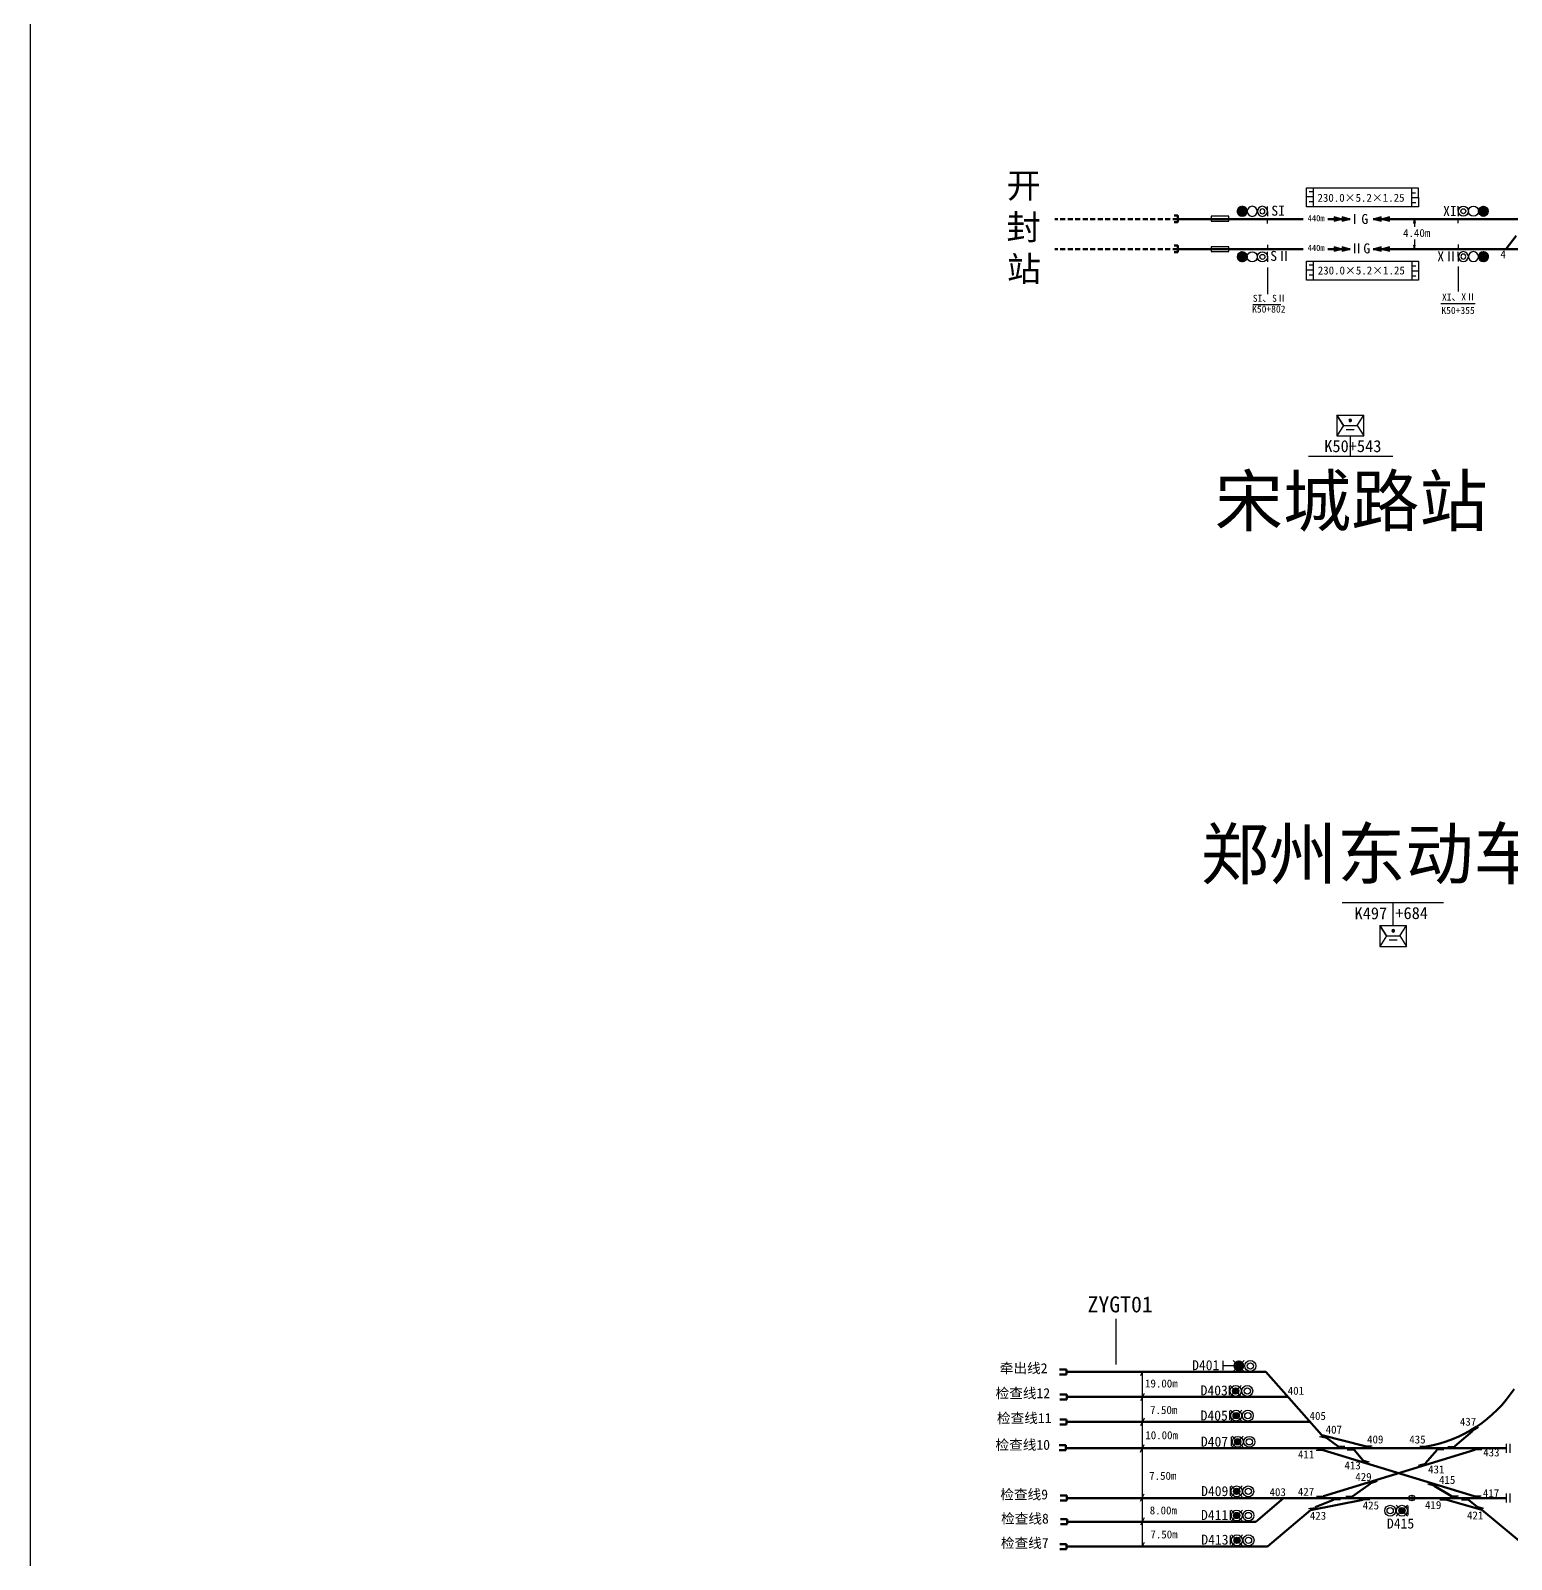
# Model space of a CAD drawing. Header units: millimetres. Extents: x -17381 to -15684, y 1883 to 2345.
# Drawn here: x -17380.6 to -17232.5, y 2014.8 to 2167.7 of the extents above; entities that cross this region are included whole.
import ezdxf
from ezdxf.enums import TextEntityAlignment as Align

# ---------------------------------------------------------------- set-up
doc = ezdxf.new("R2010")
doc.units = ezdxf.units.MM
doc.linetypes.add('DASHED', pattern=[0.75, 0.5, -0.25])
for name, color, linetype in [('1', 1, 'Continuous'), ('D0', 7, 'Continuous'), ('信号机名称', 7, 'Continuous'), ('公里标', 7, 'Continuous'), ('应答器', 7, 'Continuous'), ('标注', 7, 'Continuous'), ('站台', 7, 'Continuous'), ('道岔号', 7, 'Continuous')]:
    doc.layers.add(name, color=color, linetype=linetype)
doc.styles.get("Standard").update_dxf_attribs({"font": ''})
doc.styles.add('宋体', font='')
doc.styles.get('Standard').set_extended_font_data('SimSun')
doc.styles.get('宋体').set_extended_font_data('SimSun')

# ---------------------------------------------------------------- blocks, each defined once
blk = doc.blocks.new('BD')
at = {"layer": '1', "color": 7}
for radius in [1.5, 0.75]:
    blk.add_circle((0, 0), radius, dxfattribs=at)
blk = doc.blocks.new('*X90')
at = {"color": 0}
for p, q in [((-1.5, 0.06), (0.7, 1.33)), ((-1.5, -0.06), (0.8, 1.27)), ((-1.49, 0.18), (0.59, 1.38)), ((-1.49, -0.17), (0.89, 1.21)), ((-1.47, 0.31), (0.47, 1.43)), ((-1.47, -0.27), (0.97, 1.14)), ((-1.45, -0.38), (1.05, 1.07)), ((-1.43, 0.44), (0.33, 1.46)), ((-1.42, -0.48), (1.12, 0.99)), ((-1.39, -0.57), (1.19, 0.92)), ((-1.38, 0.59), (0.18, 1.49)), ((-1.35, -0.66), (1.25, 0.83)), ((-1.3, 0.75), (0, 1.5)), ((-1.3, -0.75), (1.3, 0.75)), ((-1.25, -0.83), (1.35, 0.66)), ((-1.19, -0.92), (1.39, 0.57)), ((-1.17, 0.94), (-0.23, 1.48)), ((-1.12, -0.99), (1.42, 0.48)), ((-1.05, -1.07), (1.45, 0.38)), ((-0.97, -1.14), (1.47, 0.27)), ((-0.89, -1.21), (1.49, 0.17)), ((-0.8, -1.27), (1.5, 0.06)), ((-0.7, -1.33), (1.5, -0.06)), ((-0.59, -1.38), (1.49, -0.18)), ((-0.47, -1.43), (1.47, -0.31)), ((-0.33, -1.46), (1.43, -0.44)), ((-0.18, -1.49), (1.38, -0.59)), ((0, -1.5), (1.3, -0.75)), ((0.23, -1.48), (1.17, -0.94))]:
    blk.add_line(p, q, dxfattribs=at)
blk = doc.blocks.new('KZ_C')
at = {"layer": '1', "color": 7}
for p, q in [((0, -0.84), (0, 0.84)), ((0.02, 3.97), (0.02, 5.92)), ((0.02, 3.97), (0.02, 2.02)), ((0.02, 3.97), (0.02, 2.02))]:
    blk.add_line(p, q, dxfattribs=at)
at = {"layer": '1', "color": 3}
blk.add_circle((6.09, 3.97), 2, dxfattribs=at)
at = {"layer": '1', "color": 1}
blk.add_circle((10.09, 3.97), 1.95, dxfattribs=at)
at = {"layer": '1', "color": 7, "xscale": 1.33333333333303, "yscale": 1.33333333333303, "zscale": 1.33333333333303, "rotation": 180}
blk.add_blockref('BD', (2.06, 3.97), dxfattribs=at)
at = {"layer": '1', "xscale": 1.333300000000236, "yscale": 1.333300000000236, "zscale": 1.333300000000236}
blk.add_blockref('*X90', (10.12, 3.97), dxfattribs=at)
blk = doc.blocks.new('DC')
at = {"layer": '1', "color": 1}
for p, q in [((-1, 1), (-1, 0)), ((-1, 1), (2, 1)), ((-1, 0.87), (2, 0.87)), ((-1, 0.75), (2, 0.75)), ((-1, 0.62), (2, 0.62)), ((-1, 0.5), (2, 0.5)), ((-1, 0.37), (2, 0.37)), ((-1, 0.25), (2, 0.25)), ((-1, 0.12), (2, 0.12)), ((-1, 0), (2, 0)), ((2, 0), (2, 1))]:
    blk.add_line(p, q, dxfattribs=at)
blk = doc.blocks.new('DC3')
at = {"layer": '1'}
blk.add_line((-1.4, 0.7), (1.4, 0.7), dxfattribs=at)
at = {"layer": '1', "xscale": 0.7, "yscale": 0.7, "zscale": 0.7}
blk.add_blockref('DC', (0, 0), dxfattribs=at)
blk = doc.blocks.new('qxjyj')
at = {"layer": '1', "color": 1}
blk.add_line((0, 1.6), (0, -1.6), dxfattribs=at)
blk.add_circle((-0.01, 0), 1.6, dxfattribs=at)

msp = doc.modelspace()

# ---------------------------------------------------------------- hatches: boundary and pattern name
for points in [[(-17250.28, 2148.61), (-17249.47, 2148.83), (-17250.28, 2149.05)], [(-17249.47, 2148.61), (-17248.66, 2148.83), (-17249.47, 2149.05)], [(-17245.56, 2149.05), (-17246.36, 2148.83), (-17245.56, 2148.61)], [(-17244.75, 2149.05), (-17245.56, 2148.83), (-17244.75, 2148.61)], [(-17250.28, 2145.61), (-17249.47, 2145.83), (-17250.28, 2146.05)], [(-17249.47, 2145.61), (-17248.66, 2145.83), (-17249.47, 2146.05)], [(-17245.56, 2146.05), (-17246.36, 2145.83), (-17245.56, 2145.61)], [(-17244.75, 2146.05), (-17245.56, 2145.83), (-17244.75, 2145.61)]]:
    msp.add_hatch(color=7).paths.add_polyline_path(points)
at = {"lineweight": -3}
for color, points in [(0, [(-17242.25, 2148.83), (-17242.32, 2148.43), (-17242.17, 2148.43)]), (0, [(-17242.25, 2145.83), (-17242.32, 2146.23), (-17242.17, 2146.23)]), (1, [(-17259.25, 2034.16, 1), (-17260.35, 2034.16, 1)])]:
    msp.add_hatch(color=color, dxfattribs=at).paths.add_polyline_path(points)
h = msp.add_hatch(color=5, dxfattribs=at)
h.paths.add_polyline_path([(-17259.9, 2031.88), (-17260.12, 2031.66), (-17260.34, 2031.88, -0.414214)])
h.paths.add_polyline_path([(-17260.12, 2031.66), (-17259.9, 2031.88, -0.198912), (-17259.81, 2031.66, -0.198912), (-17259.9, 2031.44)])
h.paths.add_polyline_path([(-17260.12, 2031.66), (-17259.9, 2031.44, -0.414214), (-17260.34, 2031.44)])
h.paths.add_polyline_path([(-17260.34, 2031.88), (-17260.12, 2031.66), (-17260.34, 2031.44, -0.198912), (-17260.43, 2031.66, -0.198912)])
h = msp.add_hatch(color=5, dxfattribs=at)
h.paths.add_polyline_path([(-17259.84, 2029.41), (-17260.07, 2029.19), (-17260.29, 2029.41, -0.414214)])
h.paths.add_polyline_path([(-17260.07, 2029.19), (-17259.84, 2029.41, -0.198912), (-17259.75, 2029.19, -0.198912), (-17259.84, 2028.97)])
h.paths.add_polyline_path([(-17260.07, 2029.19), (-17259.84, 2028.97, -0.414214), (-17260.29, 2028.97)])
h.paths.add_polyline_path([(-17260.29, 2029.41), (-17260.07, 2029.19), (-17260.29, 2028.97, -0.198912), (-17260.38, 2029.19, -0.198912)])
h = msp.add_hatch(color=5, dxfattribs=at)
h.paths.add_polyline_path([(-17259.69, 2026.79), (-17259.91, 2026.57), (-17260.13, 2026.79, -0.414214)])
h.paths.add_polyline_path([(-17259.91, 2026.57), (-17259.69, 2026.79, -0.198912), (-17259.6, 2026.57, -0.198912), (-17259.69, 2026.35)])
h.paths.add_polyline_path([(-17259.91, 2026.57), (-17259.69, 2026.35, -0.414214), (-17260.13, 2026.35)])
h.paths.add_polyline_path([(-17260.13, 2026.79), (-17259.91, 2026.57), (-17260.13, 2026.35, -0.198912), (-17260.22, 2026.57, -0.198912)])
h = msp.add_hatch(color=5, dxfattribs=at)
h.paths.add_polyline_path([(-17259.8, 2021.83), (-17260.02, 2021.61), (-17260.24, 2021.83, -0.414214)])
h.paths.add_polyline_path([(-17260.02, 2021.61), (-17259.8, 2021.83, -0.198912), (-17259.71, 2021.61, -0.198912), (-17259.8, 2021.39)])
h.paths.add_polyline_path([(-17260.02, 2021.61), (-17259.8, 2021.39, -0.414214), (-17260.24, 2021.39)])
h.paths.add_polyline_path([(-17260.24, 2021.83), (-17260.02, 2021.61), (-17260.24, 2021.39, -0.198912), (-17260.33, 2021.61, -0.198912)])
h = msp.add_hatch(color=5, dxfattribs=at)
h.paths.add_polyline_path([(-17259.79, 2019.42), (-17260.01, 2019.2), (-17260.23, 2019.42, -0.414214)])
h.paths.add_polyline_path([(-17260.01, 2019.2), (-17259.79, 2019.42, -0.198912), (-17259.69, 2019.2, -0.198912), (-17259.79, 2018.98)])
h.paths.add_polyline_path([(-17260.01, 2019.2), (-17259.79, 2018.98, -0.414214), (-17260.23, 2018.98)])
h.paths.add_polyline_path([(-17260.23, 2019.42), (-17260.01, 2019.2), (-17260.23, 2018.98, -0.198912), (-17260.32, 2019.2, -0.198912)])
h = msp.add_hatch(color=5, dxfattribs=at)
h.paths.add_polyline_path([(-17243.73, 2019.9), (-17243.5, 2019.68), (-17243.28, 2019.9, 0.414214)])
h.paths.add_polyline_path([(-17243.5, 2019.68), (-17243.73, 2019.9, 0.198912), (-17243.82, 2019.68, 0.198912), (-17243.73, 2019.46)])
h.paths.add_polyline_path([(-17243.5, 2019.68), (-17243.73, 2019.46, 0.414214), (-17243.28, 2019.46)])
h.paths.add_polyline_path([(-17243.28, 2019.9), (-17243.5, 2019.68), (-17243.28, 2019.46, 0.198912), (-17243.19, 2019.68, 0.198912)])
h = msp.add_hatch(color=5, dxfattribs=at)
h.paths.add_polyline_path([(-17259.77, 2016.94), (-17259.99, 2016.72), (-17260.22, 2016.94, -0.414214)])
h.paths.add_polyline_path([(-17259.99, 2016.72), (-17259.77, 2016.94, -0.198912), (-17259.68, 2016.72, -0.198912), (-17259.77, 2016.5)])
h.paths.add_polyline_path([(-17259.99, 2016.72), (-17259.77, 2016.5, -0.414214), (-17260.22, 2016.5)])
h.paths.add_polyline_path([(-17260.22, 2016.94), (-17259.99, 2016.72), (-17260.22, 2016.5, -0.198912), (-17260.31, 2016.72, -0.198912)])
at = {"layer": '应答器'}
for points in [[(-17250.28, 2148.61), (-17249.47, 2148.83), (-17250.28, 2149.05)], [(-17249.47, 2148.61), (-17248.66, 2148.83), (-17249.47, 2149.05)], [(-17245.56, 2149.05), (-17246.36, 2148.83), (-17245.56, 2148.61)], [(-17244.75, 2149.05), (-17245.56, 2148.83), (-17244.75, 2148.61)], [(-17250.28, 2145.61), (-17249.47, 2145.83), (-17250.28, 2146.05)], [(-17249.47, 2145.61), (-17248.66, 2145.83), (-17249.47, 2146.05)], [(-17245.56, 2146.05), (-17246.36, 2145.83), (-17245.56, 2145.61)], [(-17244.75, 2146.05), (-17245.56, 2145.83), (-17244.75, 2145.61)]]:
    msp.add_hatch(color=7, dxfattribs=at).paths.add_polyline_path(points)
at = {"layer": '标注'}
h = msp.add_hatch(color=0, dxfattribs=at)
edge = h.paths.add_edge_path()
edge.add_ellipse((-17248.66, 2128.7), major_axis=(-0.134, 0), ratio=0.974917, start_angle=0, end_angle=180)
edge.add_ellipse((-17248.66, 2128.7), major_axis=(-0.134, 0), ratio=0.974917, start_angle=180, end_angle=360)
h = msp.add_hatch(color=0, dxfattribs=at)
edge = h.paths.add_edge_path()
edge.add_ellipse((-17244.37, 2077.67), major_axis=(-0.134, 0), ratio=0.974917, start_angle=0, end_angle=180)
edge.add_ellipse((-17244.37, 2077.67), major_axis=(-0.134, 0), ratio=0.974917, start_angle=180, end_angle=360)

# ---------------------------------------------------------------- linework, layer by layer
at = {"color": 0, "linetype": 'DASHED', "lineweight": 70}
for p, q in [((-17265.91, 2148.83), (-17278.19, 2148.83)), ((-17265.91, 2145.83), (-17278.19, 2145.83))]:
    msp.add_line(p, q, dxfattribs=at)
at = {"color": 5, "lineweight": 100}
for p, q in [((-17265.91, 2148.83), (-17253.38, 2148.83)), ((-17250.9, 2148.83), (-17248.66, 2148.83)), ((-17246.36, 2148.83), (-17218.94, 2148.83))]:
    msp.add_line(p, q, dxfattribs=at)
at = {"color": 0, "lineweight": -3}
for p, q in [((-17242.32, 2148.43), (-17242.25, 2148.83)), ((-17242.25, 2148.83), (-17242.32, 2148.43)), ((-17242.32, 2148.43), (-17242.17, 2148.43)), ((-17242.25, 2148.83), (-17242.17, 2148.43)), ((-17242.32, 2146.23), (-17242.25, 2145.83)), ((-17242.25, 2145.83), (-17242.32, 2146.23)), ((-17242.32, 2146.23), (-17242.17, 2146.23)), ((-17242.25, 2145.83), (-17242.17, 2146.23)), ((-17256.94, 2143.98), (-17256.94, 2141.31)), ((-17237.87, 2144.08), (-17237.87, 2141.59)), ((-17258.41, 2140.29), (-17255.61, 2140.29)), ((-17239.6, 2140.37), (-17236.18, 2140.37)), ((-17250, 2129.23), (-17250, 2127.14)), ((-17250, 2129.23), (-17247.32, 2129.23)), ((-17249.33, 2128.18), (-17250, 2129.23)), ((-17249.33, 2128.18), (-17250, 2127.14)), ((-17249.33, 2128.18), (-17247.98, 2128.18)), ((-17247.98, 2128.18), (-17247.32, 2129.23)), ((-17247.98, 2128.18), (-17247.32, 2127.14)), ((-17247.32, 2127.14), (-17247.32, 2129.23)), ((-17250, 2127.14), (-17247.32, 2127.14)), ((-17249.06, 2127.79), (-17248.26, 2127.79)), ((-17252.84, 2125.13), (-17244.39, 2125.13)), ((-17245.72, 2078.2), (-17245.72, 2076.1)), ((-17245.72, 2078.2), (-17243.03, 2078.2)), ((-17245.05, 2077.15), (-17245.72, 2078.2)), ((-17243.7, 2077.15), (-17243.03, 2078.2)), ((-17243.03, 2076.1), (-17243.03, 2078.2)), ((-17245.05, 2077.15), (-17245.72, 2076.1)), ((-17245.72, 2076.1), (-17243.03, 2076.1)), ((-17245.05, 2077.15), (-17243.7, 2077.15)), ((-17244.78, 2076.75), (-17243.97, 2076.75)), ((-17243.7, 2077.15), (-17243.03, 2076.1))]:
    msp.add_line(p, q, dxfattribs=at)
at = {"color": 1, "lineweight": 100}
for p, q in [((-17265.91, 2145.83), (-17253.38, 2145.83)), ((-17250.9, 2145.83), (-17248.66, 2145.83)), ((-17246.36, 2145.83), (-17218.94, 2145.83))]:
    msp.add_line(p, q, dxfattribs=at)
at = {"color": 7}
for p, q in [((-17249.46, 2080.5), (-17239.34, 2080.5)), ((-17244.37, 2078.2), (-17244.37, 2080.5))]:
    msp.add_line(p, q, dxfattribs=at)
at = {"color": 124, "lineweight": -3}
for p, q in [((-17272.1, 2038.88), (-17272.1, 2034.31)), ((-17259.82, 2034.16), (-17259.82, 2034.16)), ((-17259.82, 2034.16), (-17259.82, 2034.16)), ((-17260.12, 2031.66), (-17260.12, 2031.66)), ((-17260.12, 2031.66), (-17260.12, 2031.66)), ((-17260.07, 2029.19), (-17260.07, 2029.19)), ((-17260.07, 2029.19), (-17260.07, 2029.19)), ((-17259.91, 2026.57), (-17259.91, 2026.57)), ((-17259.91, 2026.57), (-17259.91, 2026.57)), ((-17260.02, 2021.61), (-17260.02, 2021.61)), ((-17260.02, 2021.61), (-17260.02, 2021.61)), ((-17243.5, 2019.68), (-17243.5, 2019.68)), ((-17243.5, 2019.68), (-17243.5, 2019.68)), ((-17260.01, 2019.2), (-17260.01, 2019.2)), ((-17260.01, 2019.2), (-17260.01, 2019.2)), ((-17259.99, 2016.72), (-17259.99, 2016.72)), ((-17259.99, 2016.72), (-17259.99, 2016.72))]:
    msp.add_line(p, q, dxfattribs=at)
at = {"lineweight": -3}
for p, q in [((-17261.36, 2033.73), (-17261.36, 2034.65)), ((-17259.26, 2033.61), (-17260.37, 2034.71)), ((-17260.37, 2033.61), (-17259.26, 2034.71)), ((-17269.45, 2033.55), (-17269.45, 2016.11)), ((-17260.36, 2034.18), (-17261.36, 2034.18)), ((-17260.74, 2031.23), (-17260.74, 2032.15)), ((-17259.57, 2031.11), (-17260.67, 2032.21)), ((-17259.57, 2032.21), (-17260.67, 2031.11)), ((-17260.69, 2028.75), (-17260.69, 2029.68)), ((-17259.51, 2028.64), (-17260.62, 2029.74)), ((-17259.51, 2029.74), (-17260.62, 2028.64)), ((-17260.53, 2026.14), (-17260.53, 2027.06)), ((-17259.36, 2027.12), (-17260.46, 2026.02)), ((-17233.07, 2026.37), (-17233.07, 2025.47)), ((-17232.67, 2025.47), (-17232.67, 2026.37)), ((-17260.64, 2021.18), (-17260.64, 2022.1)), ((-17259.47, 2021.06), (-17260.57, 2022.16)), ((-17259.47, 2022.16), (-17260.57, 2021.06)), ((-17233.07, 2021.39), (-17233.07, 2020.49)), ((-17232.67, 2020.49), (-17232.67, 2021.39)), ((-17260.63, 2018.77), (-17260.63, 2019.69)), ((-17259.45, 2018.65), (-17260.56, 2019.75)), ((-17259.45, 2019.75), (-17260.56, 2018.65)), ((-17244.06, 2019.13), (-17242.95, 2020.23)), ((-17244.06, 2020.23), (-17242.95, 2019.13)), ((-17242.88, 2019.25), (-17242.88, 2020.17)), ((-17260.62, 2016.29), (-17260.62, 2017.21)), ((-17259.44, 2016.17), (-17260.55, 2017.27)), ((-17259.44, 2017.27), (-17260.55, 2016.17))]:
    msp.add_line(p, q, dxfattribs=at)
at = {"color": 124, "lineweight": 60}
for p, q in [((-17277.04, 2033.8), (-17277.72, 2033.8)), ((-17277.04, 2033.29), (-17277.72, 2033.29)), ((-17277.04, 2033.29), (-17277.04, 2033.8)), ((-17277.04, 2033.55), (-17257.1, 2033.55)), ((-17251.51, 2027.24), (-17257.1, 2033.55)), ((-17277, 2031.31), (-17277.68, 2031.31)), ((-17277, 2030.8), (-17277.68, 2030.8)), ((-17277, 2030.8), (-17277, 2031.31)), ((-17277, 2031.05), (-17254.89, 2031.05)), ((-17277.03, 2028.8), (-17277.71, 2028.8)), ((-17277.03, 2028.3), (-17277.03, 2028.8)), ((-17277.03, 2028.55), (-17252.67, 2028.55)), ((-17277.03, 2028.3), (-17277.71, 2028.3)), ((-17251.51, 2027.24), (-17247.18, 2026.13)), ((-17251.04, 2026.95), (-17249.9, 2026.12)), ((-17238.19, 2026.12), (-17236.43, 2027.62)), ((-17277.09, 2026.23), (-17277.77, 2026.23)), ((-17277.09, 2025.73), (-17277.77, 2025.73)), ((-17277.09, 2025.73), (-17277.09, 2026.23)), ((-17233.07, 2025.94), (-17277.09, 2025.94)), ((-17236.28, 2021.14), (-17251.36, 2025.75)), ((-17236.21, 2025.76), (-17251.35, 2021.14)), ((-17248.27, 2025.76), (-17247.41, 2024.73)), ((-17240, 2025.75), (-17241.15, 2024.44)), ((-17248.39, 2021.14), (-17246.66, 2022.38)), ((-17276.98, 2021.21), (-17277.65, 2021.21)), ((-17276.98, 2020.7), (-17276.98, 2021.21)), ((-17276.98, 2020.95), (-17233.07, 2020.95)), ((-17258.09, 2018.58), (-17255.32, 2020.95)), ((-17240.26, 2022.16), (-17238.55, 2021.13)), ((-17276.98, 2020.7), (-17277.65, 2020.7)), ((-17256.95, 2016.11), (-17252.64, 2019.75)), ((-17252.64, 2019.75), (-17247.4, 2020.77)), ((-17250.33, 2020.77), (-17252.16, 2020.02)), ((-17239.02, 2020.77), (-17235.52, 2019.76)), ((-17236.85, 2020.77), (-17235.98, 2020.08)), ((-17235.52, 2019.76), (-17231.02, 2016.03)), ((-17276.95, 2018.83), (-17277.63, 2018.83)), ((-17276.95, 2018.32), (-17277.63, 2018.32)), ((-17276.95, 2018.32), (-17276.95, 2018.83)), ((-17276.95, 2018.58), (-17258.09, 2018.58)), ((-17277.02, 2016.34), (-17277.69, 2016.34)), ((-17277.02, 2015.83), (-17277.02, 2016.34)), ((-17277.02, 2015.83), (-17277.69, 2015.83)), ((-17256.95, 2016.11), (-17277.02, 2016.11))]:
    msp.add_line(p, q, dxfattribs=at)
at = {"color": 0}
for p, q in [((-17269.45, 2033.55), (-17269.63, 2033.17)), ((-17269.27, 2031.4), (-17269.63, 2030.66)), ((-17269.27, 2028.92), (-17269.63, 2028.18)), ((-17269.29, 2026.25), (-17269.65, 2025.5)), ((-17269.29, 2021.33), (-17269.65, 2020.59)), ((-17269.28, 2018.96), (-17269.64, 2018.22)), ((-17269.26, 2016.5), (-17269.46, 2016.11))]:
    msp.add_line(p, q, dxfattribs=at)
at = {"color": 5, "lineweight": -3}
for p, q in [((-17259.57, 2032.21), (-17260.67, 2031.11)), ((-17259.57, 2031.11), (-17260.67, 2032.21)), ((-17259.51, 2029.74), (-17260.62, 2028.64)), ((-17259.51, 2028.64), (-17260.62, 2029.74)), ((-17259.36, 2026.02), (-17260.46, 2027.12)), ((-17259.36, 2027.12), (-17260.46, 2026.02)), ((-17259.47, 2022.16), (-17260.57, 2021.06)), ((-17259.47, 2021.06), (-17260.57, 2022.16)), ((-17259.45, 2019.75), (-17260.56, 2018.65)), ((-17259.45, 2018.65), (-17260.56, 2019.75)), ((-17244.06, 2020.23), (-17242.95, 2019.13)), ((-17244.06, 2019.13), (-17242.95, 2020.23)), ((-17259.44, 2017.27), (-17260.55, 2016.17)), ((-17259.44, 2016.17), (-17260.55, 2017.27))]:
    msp.add_line(p, q, dxfattribs=at)
at = {"color": 0}
msp.add_lwpolyline([(-17380.59, 2345.03), (-15683.64, 2345.03), (-15683.64, 1883.17), (-17380.59, 1883.17)], close=True, dxfattribs=at)
at = {"color": 5, "linetype": 'Continuous', "lineweight": 70}
msp.add_lwpolyline([(-17266.28, 2148.53), (-17265.91, 2148.53), (-17265.91, 2149.17), (-17266.28, 2149.17)], dxfattribs=at)
at = {"color": 7, "linetype": 'Continuous'}
for points in [[(-17262.58, 2148.63), (-17260.79, 2148.63), (-17260.79, 2149.11), (-17262.58, 2149.11)], [(-17262.58, 2145.57), (-17260.79, 2145.58), (-17260.79, 2146.05), (-17262.58, 2146.05)]]:
    msp.add_lwpolyline(points, close=True, dxfattribs=at)
at = {"color": 1, "linetype": 'Continuous', "lineweight": 70}
msp.add_lwpolyline([(-17266.28, 2145.53), (-17265.91, 2145.53), (-17265.91, 2146.17), (-17266.28, 2146.17)], dxfattribs=at)
at = {"lineweight": -3}
for centre, radius in [((-17258.65, 2034.16), 0.546), ((-17258.65, 2034.16), 0.312), ((-17258.96, 2031.66), 0.546), ((-17258.96, 2031.66), 0.312), ((-17258.9, 2029.19), 0.546), ((-17258.9, 2029.19), 0.312), ((-17258.75, 2026.57), 0.546), ((-17258.75, 2026.57), 0.312), ((-17258.86, 2021.61), 0.546), ((-17258.86, 2021.61), 0.312), ((-17258.84, 2019.2), 0.546), ((-17258.84, 2019.2), 0.312), ((-17244.67, 2019.68), 0.546), ((-17244.67, 2019.68), 0.312), ((-17258.83, 2016.72), 0.546), ((-17258.83, 2016.72), 0.312)]:
    msp.add_circle(centre, radius, dxfattribs=at)
at = {"color": 5, "lineweight": -3}
for centre, radius in [((-17260.12, 2031.66), 0.546), ((-17260.12, 2031.66), 0.312), ((-17260.07, 2029.19), 0.546), ((-17260.07, 2029.19), 0.312), ((-17259.91, 2026.57), 0.546), ((-17259.91, 2026.57), 0.312), ((-17260.02, 2021.61), 0.546), ((-17260.02, 2021.61), 0.312), ((-17260.01, 2019.2), 0.546), ((-17260.01, 2019.2), 0.312), ((-17243.5, 2019.68), 0.546), ((-17243.5, 2019.68), 0.312), ((-17259.99, 2016.72), 0.546), ((-17259.99, 2016.72), 0.312)]:
    msp.add_circle(centre, radius, dxfattribs=at)
at = {"color": 124, "lineweight": 60}
msp.add_arc((-17243.22, 2039.01), 13.08, 279.6645, 326.7799, dxfattribs=at)
at = {"layer": 'D0', "color": 0}
for p, q in [((-17242.25, 2148.83), (-17242.25, 2148.04)), ((-17242.25, 2146.77), (-17242.25, 2145.85))]:
    msp.add_line(p, q, dxfattribs=at)
at = {"layer": '应答器', "color": 7, "linetype": 'Continuous'}
for points in [[(-17250.28, 2148.61), (-17249.47, 2148.83), (-17250.28, 2149.05)], [(-17249.47, 2148.61), (-17248.66, 2148.83), (-17249.47, 2149.05)], [(-17245.56, 2149.05), (-17246.36, 2148.83), (-17245.56, 2148.61)], [(-17244.75, 2149.05), (-17245.56, 2148.83), (-17244.75, 2148.61)], [(-17250.28, 2145.61), (-17249.47, 2145.83), (-17250.28, 2146.05)], [(-17249.47, 2145.61), (-17248.66, 2145.83), (-17249.47, 2146.05)], [(-17245.56, 2146.05), (-17246.36, 2145.83), (-17245.56, 2145.61)], [(-17244.75, 2146.05), (-17245.56, 2145.83), (-17244.75, 2145.61)]]:
    msp.add_lwpolyline(points, close=True, dxfattribs=at)
at = {"layer": '标注', "color": 0, "linetype": 'Continuous'}
for p, q in [((-17250, 2129.23), (-17249.33, 2128.18)), ((-17245.72, 2078.2), (-17245.05, 2077.15))]:
    msp.add_line(p, q, dxfattribs=at)
at = {"layer": '标注', "color": 7, "linetype": 'Continuous'}
msp.add_line((-17248.66, 2127.14), (-17248.66, 2125.13), dxfattribs=at)
at = {"layer": '标注', "color": 0, "linetype": 'Continuous'}
for centre, start_param, end_param in [((-17248.66, 2128.7), 3.141593, 6.283185), ((-17248.66, 2128.7), 0, 3.141593), ((-17244.37, 2077.67), 3.141593, 6.283185), ((-17244.37, 2077.67), 0, 3.141593)]:
    msp.add_ellipse(centre, major_axis=(-0.134, 0), ratio=0.974917, start_param=start_param, end_param=end_param, dxfattribs=at)
at = {"layer": '站台', "color": 7, "linetype": 'Continuous'}
for p, q in [((-17253.04, 2151.95), (-17251.92, 2151.95)), ((-17252.37, 2151.04), (-17253.04, 2151.04)), ((-17252.37, 2151.53), (-17252.77, 2151.53)), ((-17252.37, 2151.95), (-17252.37, 2150.05)), ((-17242.53, 2151.96), (-17242.53, 2150.06)), ((-17242.53, 2151.46), (-17242.13, 2151.46)), ((-17242.53, 2150.98), (-17241.86, 2150.98)), ((-17241.86, 2151.96), (-17241.85, 2150.06)), ((-17252.37, 2150.55), (-17252.77, 2150.55)), ((-17242.53, 2150.49), (-17242.12, 2150.49)), ((-17253.04, 2144.63), (-17251.92, 2144.63)), ((-17252.37, 2144.63), (-17252.36, 2142.73)), ((-17242.52, 2144.63), (-17242.52, 2142.73)), ((-17241.85, 2144.63), (-17241.85, 2142.73)), ((-17252.36, 2143.71), (-17253.03, 2143.71)), ((-17252.36, 2144.2), (-17252.76, 2144.2)), ((-17252.36, 2143.22), (-17252.76, 2143.22)), ((-17242.52, 2144.14), (-17242.12, 2144.14)), ((-17242.52, 2143.65), (-17241.85, 2143.65)), ((-17242.52, 2143.16), (-17242.12, 2143.16))]:
    msp.add_line(p, q, dxfattribs=at)
at = {"layer": '站台', "color": 1, "lineweight": 70}
msp.add_line((-17233.08, 2145.85), (-17232.07, 2147.15), dxfattribs=at)
at = {"layer": '站台', "color": 7, "linetype": 'Continuous'}
for points in [[(-17241.85, 2150.06), (-17253.04, 2150.05), (-17253.04, 2151.95), (-17241.86, 2151.96)], [(-17241.85, 2142.73), (-17253.04, 2142.73), (-17253.04, 2144.63), (-17241.85, 2144.63)]]:
    msp.add_lwpolyline(points, dxfattribs=at)

# ---------------------------------------------------------------- block references
at = {"color": 0}
for name, p, xscale, yscale, zscale in [('KZ_C', (-17256.93, 2148.6), -0.250823749999995, 0.250823749999654, 0.25082375), ('KZ_C', (-17237.87, 2148.62), 0.25, 0.25, 0.25), ('DC3', (-17249.55, 2025.94), -0.25, 0.25, 0.25), ('DC3', (-17246.83, 2025.95), -0.25, 0.25, 0.25), ('DC3', (-17241.37, 2025.95), 0.25, 0.25, 0.25), ('DC3', (-17238.54, 2025.94), 0.25, 0.25, 0.25), ('DC3', (-17251.7, 2020.97), 0.25, 0.25, 0.25), ('DC3', (-17248.74, 2020.97), 0.25, 0.25, 0.25), ('DC3', (-17238.2, 2020.96), -0.25, 0.25, 0.25), ('DC3', (-17235.93, 2020.96), -0.25, 0.25, 0.25)]:
    msp.add_blockref(name, p, dxfattribs=dict(at, xscale=xscale, yscale=yscale, zscale=zscale))
for name, p, xscale, yscale, zscale, rotation in [('KZ_C', (-17256.93, 2146.04), 0.250823749999995, 0.250823749999995, 0.250823749999995, 180), ('KZ_C', (-17237.87, 2146.06), -0.25, 0.25, 0.25, 180), ('DC3', (-17251.34, 2027.19), -0.2499999999987637, 0.2499999999995389, 0.25, 167.6834065215216), ('DC3', (-17236.22, 2027.96), 0.2499999999996423, 0.2499999999996423, 0.2499999999996423, 212.0165755959906), ('DC3', (-17251.71, 2025.92), -0.25, 0.25, 0.25, 180), ('DC3', (-17248.62, 2025.93), -0.25, 0.25, 0.25, 180), ('DC3', (-17239.65, 2025.93), 0.25, 0.25, 0.25, 180), ('DC3', (-17235.86, 2025.93), 0.25, 0.25, 0.25, 180), ('DC3', (-17247.13, 2024.46), -0.2500000000003078, 0.2500000000001779, 0.25, 342.5240575420328), ('DC3', (-17241.44, 2024.18), 0.2499999999986286, 0.2500000000002876, 0.25, 16.5913864468462), ('DC3', (-17246.37, 2022.65), 0.2499999999995148, 0.2499999999995148, 0.2499999999995148, 197.1718791598926), ('DC3', (-17240.54, 2022.43), -0.2499999999990182, 0.2499999999999464, 0.25, 162.4481815266369), ('DC3', (-17249.98, 2020.94), 0.25, 0.25, 0.25, 180), ('DC3', (-17247.05, 2020.95), 0.25, 0.25, 0.25, 180), ('qxjyj', (-17242.5, 2020.95), 0.1799999999996984, 0.1799999999996984, 0.1799999999996984, 0.07014464790900053), ('DC3', (-17239.37, 2020.94), -0.25, 0.25, 0.25, 180), ('DC3', (-17252.47, 2019.78), 0.2499999999993697, 0.2499999999993697, 0.2499999999993697, 10.14743699549595), ('DC3', (-17235.69, 2019.82), -0.2499999999993587, 0.2500000000000647, 0.25, 343.9936311024842)]:
    msp.add_blockref(name, p, dxfattribs=dict(at, xscale=xscale, yscale=yscale, zscale=zscale, rotation=rotation))
at = {"color": 0, "lineweight": 60, "xscale": -0.25, "yscale": 0.25, "zscale": 0.25, "rotation": 180}
msp.add_blockref('DC3', (-17237.2, 2020.95), dxfattribs=at)

# ---------------------------------------------------------------- texts
at = {"color": 7, "lineweight": -3, "style": '宋体'}
msp.add_text('K497 +684', height=1.2, rotation=0.3381, dxfattribs=at).set_placement((-17248.23, 2078.8))
at = {"color": 0, "lineweight": -3, "attachment_point": 1, "style": '宋体'}
for s, insert, char_height, width in [('\\pi0.33295;开\\P\\pi0.312;封\\P\\pi0.3539;站', (-17283.34, 2153.43), 2.5, 3.9341), ('19.00m', (-17269.18, 2032.8), 0.8, 2.6829), ('7.50m', (-17268.67, 2030.15), 0.8, 2.6829), ('10.00m', (-17269.15, 2027.63), 0.8, 2.6829), ('7.50m', (-17268.76, 2023.57), 0.8, 2.6829), ('8.00m', (-17268.71, 2020.11), 0.8, 2.6829), ('7.50m', (-17268.64, 2017.71), 0.8, 2.6829)]:
    msp.add_mtext(s, dxfattribs=dict(at, insert=insert, char_height=char_height, width=width))
at = {"color": 124, "lineweight": -3, "style": '宋体'}
for s, insert, char_height, width, attachment_point in [('ZYGT01', (-17274.93, 2041.11), 1.6, 7.2054, 1), ('{\\C256;牵出线2}', (-17283.7, 2034.43), 1, 5.7192, 1), ('{\\C256;D401}', (-17261.75, 2034.73), 1, 1.4922, 3), ('{\\C256;检查线12}', (-17284.12, 2031.93), 1, 6.1392, 1), ('{\\C256;D403}', (-17260.9, 2032.21), 1, 1.4922, 3), ('{\\C256;401}', (-17254.91, 2032.08), 0.8, 1.3192, 1), ('{\\C256;检查线11}', (-17283.98, 2029.44), 1, 6.1142, 1), ('{\\C256;D405}', (-17260.9, 2029.7), 1, 1.4922, 3), ('{\\C256;405}', (-17252.73, 2029.56), 0.8, 1.3192, 1), ('{\\C256;437}', (-17237.7, 2028.98), 0.8, 1.3192, 1), ('{\\C256;检查线10}', (-17284.13, 2026.77), 1, 6.554, 1), ('{\\C256;D407}', (-17260.87, 2027.09), 1, 1.4922, 3), ('{\\C256;407}', (-17251.12, 2028.19), 0.8, 1.3192, 1), ('{\\C256;409}', (-17246.98, 2027.21), 0.8, 1.3192, 1), ('{\\C256;435}', (-17242.76, 2027.2), 0.8, 1.7566, 1), ('{\\C256;411}', (-17253.89, 2025.71), 0.8, 1.3192, 1), ('{\\C256;433}', (-17235.37, 2025.91), 0.8, 1.3192, 1), ('{\\C256;413}', (-17249.24, 2024.61), 0.8, 1.3192, 1), ('{\\C256;431}', (-17240.88, 2024.21), 0.8, 1.3192, 1), ('{\\C256;429}', (-17248.16, 2023.46), 0.8, 1.3192, 1), ('{\\C256;415}', (-17239.79, 2023.16), 0.8, 1.3192, 1), ('{\\C256;检查线9}', (-17283.65, 2021.81), 1, 5.7241, 1), ('{\\C256;D409}', (-17260.85, 2022.14), 1, 1.4922, 3), ('{\\C256;403}', (-17256.73, 2021.94), 0.8, 1.3192, 1), ('{\\C256;427}', (-17253.9, 2021.98), 0.8, 1.3192, 1), ('{\\C256;417}', (-17235.4, 2021.83), 0.8, 1.3192, 1), ('{\\C256;检查线8}', (-17283.57, 2019.39), 1, 5.7028, 1), ('{\\C256;D411}', (-17260.86, 2019.75), 1, 1.4922, 3), ('{\\C256;425}', (-17247.42, 2020.61), 0.8, 1.3192, 1), ('{\\C256;419}', (-17241.19, 2020.65), 0.8, 1.3192, 1), ('{\\C256;421}', (-17236.99, 2019.61), 0.8, 1.3192, 1), ('{\\C256;检查线7}', (-17283.59, 2016.95), 1, 6.0677, 1), ('{\\C256;D413}', (-17260.83, 2017.29), 1, 1.4922, 3)]:
    msp.add_mtext(s, dxfattribs=dict(at, insert=insert, char_height=char_height, width=width, attachment_point=attachment_point))
at = {"lineweight": -3, "insert": (-17252.7, 2019.58), "char_height": 0.8, "width": 1.3192, "attachment_point": 1, "style": '宋体'}
msp.add_mtext('{\\C256;423}', dxfattribs=at)
at = {"color": 124, "lineweight": -3, "insert": (-17244.99, 2018.9), "char_height": 1, "width": 0.8838, "attachment_point": 1}
msp.add_mtext('{\\C256;D415}', dxfattribs=at)
at = {"layer": 'D0', "color": 0, "style": '宋体'}
msp.add_text('4.40m', height=0.8, dxfattribs=at).set_placement((-17242.02, 2147.03), align=Align.CENTER)
at = {"layer": '信号机名称', "color": 7, "lineweight": -3, "style": '宋体'}
for s, p in [('SI', (-17256.55, 2149.16)), ('XI', (-17239.38, 2149.13)), ('SⅡ', (-17256.66, 2144.64)), ('XⅡ', (-17239.96, 2144.59))]:
    msp.add_text(s, height=1, rotation=0.0381, dxfattribs=at).set_placement(p)
at = {"layer": '公里标', "color": 7, "lineweight": -3, "style": '宋体'}
for s, height, p in [('K50+802', 0.7, (-17258.47, 2139.47)), ('SI、SⅡ', 0.7, (-17258.41, 2140.55)), ('K50+355', 0.7, (-17239.55, 2139.34)), ('XI、XⅡ', 0.7, (-17239.49, 2140.68)), ('K50+543', 1.2, (-17251.26, 2125.52))]:
    msp.add_text(s, height=height, rotation=0.0381, dxfattribs=at).set_placement(p)
at = {"layer": '标注', "color": 7, "lineweight": -3, "style": '宋体'}
for s, height, p in [('440m', 0.625, (-17252.92, 2148.6)), ('ⅠG', 1, (-17248.91, 2148.33)), ('440m', 0.625, (-17252.92, 2145.63)), ('ⅡG', 1, (-17248.71, 2145.39)), ('宋城路站', 5, (-17262.21, 2118.13)), ('郑州东动车所', 5, (-17263.61, 2082.84))]:
    msp.add_text(s, height=height, rotation=0.0381, dxfattribs=at).set_placement(p)
at = {"layer": '站台', "color": 7, "lineweight": -3, "style": '宋体'}
for p in [(-17251.94, 2150.55), (-17251.91, 2143.28)]:
    msp.add_text('230.0×5.2×1.25', height=0.8, rotation=0.0381, dxfattribs=at).set_placement(p)
at = {"layer": '道岔号', "color": 7, "lineweight": -3, "style": '宋体'}
msp.add_text('4', height=0.8, rotation=0.0381, dxfattribs=at).set_placement((-17233.65, 2144.9))

doc.saveas('drawing.dxf')
